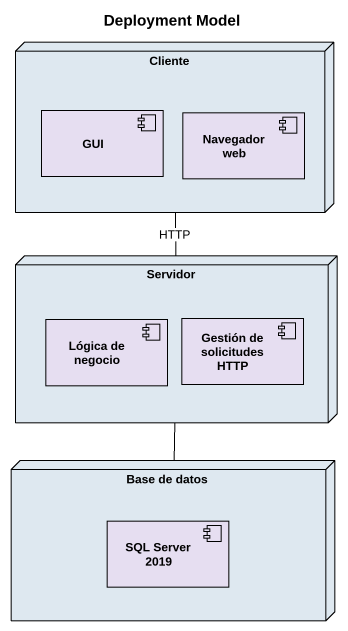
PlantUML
@startuml
title Deployment Model
node Cliente #DEE8F0 {
  component GUI #E6DEF1
  component "Navegador web" as Navegador_web #E6DEF1
}
node Servidor #DEE8F0 {
  component "Lógica de negocio" as Lógica_de_negocio #E6DEF1
  component "Gestión de solicitudes HTTP" as Gestión_de_solicitudes_HTTP #E6DEF1
}
node "Base de datos" as Base_de_datos #DEE8F0 {
  component "SQL Server 2019" as SQL_Server_2019 #E6DEF1
}
Cliente -- Servidor : HTTP
Servidor -- Base_de_datos
@enduml
